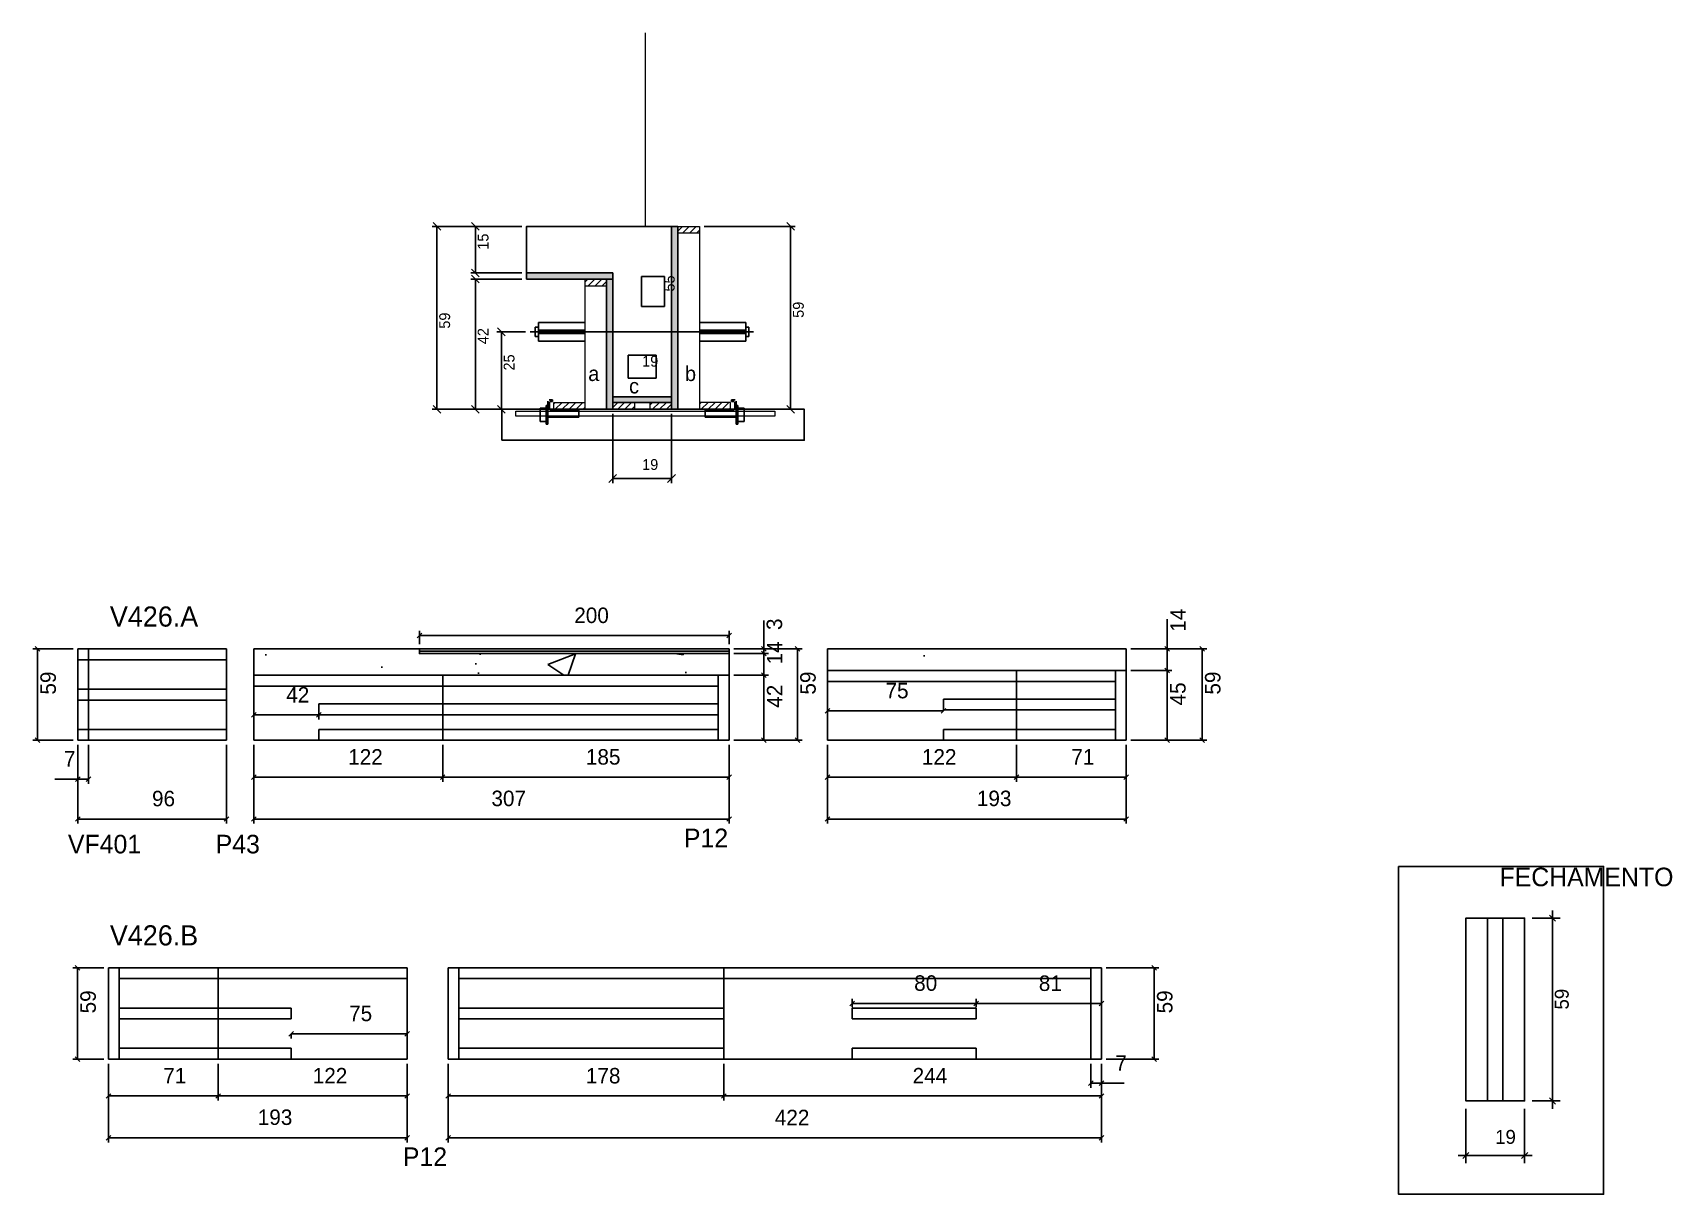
# Model space of a CAD drawing. Header units: metres. Extents: x 3501 to 4559, y 516 to 1266.
import ezdxf

# ---------------------------------------------------------------- set-up
doc = ezdxf.new("R2010")
doc.units = ezdxf.units.M
for name, color, linetype in [('5', 7, 'Continuous'), ('barrote', 7, 'Continuous'), ('CONCRETO', 7, 'Continuous'), ('COTA', 7, 'Continuous'), ('Cota Seção (2x)', 7, 'Continuous'), ('Cotas', 7, 'Continuous'), ('detalhes', 7, 'Continuous'), ('Hachura', 7, 'Continuous'), ('Madeira', 7, 'Continuous'), ('Painéis', 7, 'Continuous'), ('presilha', 7, 'Continuous'), ('SARR_2.2x7', 7, 'Continuous'), ('SARR_3.5x7', 7, 'Continuous'), ('SARR_EDITAR', 7, 'Continuous'), ('SCO-___-LAJ', 7, 'Continuous'), ('TENSOR', 7, 'Continuous'), ('TEXTO PILAR', 7, 'Continuous'), ('Texto Seção', 7, 'Continuous')]:
    doc.layers.add(name, color=color, linetype=linetype)

msp = doc.modelspace()

# ---------------------------------------------------------------- hatches: boundary and pattern name
at = {"layer": 'COTA'}
h = msp.add_hatch(dxfattribs=at)
h.set_pattern_fill('AR-CONC')
h.paths.add_polyline_path([(3950.3, 865), (3750.3, 865), (3750.3, 868), (3643.3, 868), (3643.3, 851), (3950.3, 851), (3950.3, 865)])
h = msp.add_hatch(dxfattribs=at)
h.set_pattern_fill('AR-CONC')
h.paths.add_polyline_path([(4206.8, 854), (4206.8, 868), (4013.8, 868), (4013.8, 854), (4206.8, 854)])
at = {"layer": 'Hachura'}
h = msp.add_hatch(color=7, dxfattribs=at)
h.dxf.hatch_style = 1
h.paths.add_polyline_path([(3917.1, 1140.7), (3913.1, 1140.7), (3913.1, 1022.7), (3917.1, 1022.7), (3917.1, 1140.7)])
h = msp.add_hatch(dxfattribs=at)
h.set_pattern_fill('ANSI31')
h.paths.add_polyline_path([(3917.1, 1136.3), (3917.1, 1140.7), (3931.1, 1140.7), (3931.1, 1136.3), (3917.1, 1136.3)])
h = msp.add_hatch(color=7, dxfattribs=at)
h.dxf.hatch_style = 1
h.paths.add_polyline_path([(3875.1, 1106.7), (3875.1, 1110.7), (3819.5, 1110.7), (3819.5, 1106.7), (3875.1, 1106.7)])
h = msp.add_hatch(dxfattribs=at)
h.set_pattern_fill('ANSI31')
h.paths.add_polyline_path([(3871.1, 1102.3), (3871.1, 1106.7), (3857.1, 1106.7), (3857.1, 1102.3), (3871.1, 1102.3)])
h = msp.add_hatch(color=7, dxfattribs=at)
h.dxf.hatch_style = 1
h.paths.add_polyline_path([(3871.1, 1106.7), (3875.1, 1106.7), (3875.1, 1022.7), (3871.1, 1022.7), (3871.1, 1106.7)])
h = msp.add_hatch(dxfattribs=at)
h.set_pattern_fill('ANSI31')
h.paths.add_polyline_path([(3837.1, 1022.7), (3837.1, 1027.1), (3857.1, 1027.1), (3857.1, 1022.7), (3837.1, 1022.7)])
h = msp.add_hatch(color=7, dxfattribs=at)
h.dxf.hatch_style = 1
h.paths.add_polyline_path([(3913.1, 1027.1), (3913.1, 1030.7), (3875.1, 1030.7), (3875.1, 1027.1), (3913.1, 1027.1)])
h = msp.add_hatch(dxfattribs=at)
h.set_pattern_fill('ANSI31')
h.paths.add_polyline_path([(3875.1, 1022.7), (3875.1, 1027.1), (3889.1, 1027.1), (3889.1, 1022.7), (3875.1, 1022.7)])
h = msp.add_hatch(dxfattribs=at)
h.set_pattern_fill('ANSI31')
h.paths.add_polyline_path([(3913.1, 1022.7), (3913.1, 1027.1), (3899.1, 1027.1), (3899.1, 1022.7), (3913.1, 1022.7)])
h = msp.add_hatch(dxfattribs=at)
h.set_pattern_fill('ANSI31')
h.paths.add_polyline_path([(3951.1, 1022.7), (3951.1, 1027.1), (3931.1, 1027.1), (3931.1, 1022.7), (3951.1, 1022.7)])

# ---------------------------------------------------------------- linework, layer by layer
at = {"color": 7, "lineweight": 25}
for p, q in [((3825.1, 1075.7), (3825.1, 1069.7)), ((3825.1, 1075.7), (3827.1, 1075.7)), ((3827.1, 1069.7), (3825.1, 1069.7)), ((3827.1, 1078.7), (3827.1, 1066.7)), ((3827.1, 1078.7), (3857.1, 1078.7)), ((3857.1, 1073.7), (3827.1, 1073.7)), ((3857.1, 1071.7), (3827.1, 1071.7)), ((3961.1, 1078.7), (3931.1, 1078.7)), ((3931.1, 1073.7), (3961.1, 1073.7)), ((3931.1, 1071.7), (3961.1, 1071.7)), ((3961.1, 1078.7), (3961.1, 1066.7)), ((3961.1, 1075.7), (3963.1, 1075.7)), ((3961.1, 1069.7), (3963.1, 1069.7)), ((3963.1, 1075.7), (3963.1, 1069.7)), ((3827.1, 1066.7), (3857.1, 1066.7)), ((3961.1, 1066.7), (3931.1, 1066.7))]:
    msp.add_line(p, q, dxfattribs=at)
at = {"layer": 'barrote', "color": 251, "lineweight": 25}
msp.add_lwpolyline([(3803.6, 1002.7), (3998.8, 1002.7), (3998.8, 1022.7), (3803.6, 1022.7)], close=True, dxfattribs=at)
at = {"layer": 'CONCRETO', "color": 251, "lineweight": 25}
msp.add_lwpolyline([(3819.5, 1110.7), (3819.5, 1140.7), (3913.1, 1140.7), (3913.1, 1110.7), (3913.1, 1110.7), (3913.1, 1030.7), (3875.1, 1030.7), (3875.1, 1110.7)], close=True, dxfattribs=at)
at = {"layer": 'COTA', "color": 4, "lineweight": 25}
for p, q in [((3816.5, 1140.7), (3758.6, 1140.7)), ((3761.6, 1022.7), (3761.6, 1140.7)), ((3816.5, 1140.7), (3783.4, 1140.7)), ((3786.4, 1140.7), (3786.4, 1110.7)), ((3934.1, 1140.7), (3993, 1140.7)), ((3990, 1022.7), (3990, 1140.7)), ((3816.5, 1110.7), (3783.4, 1110.7)), ((3816.5, 1106.7), (3783.4, 1106.7)), ((3786.4, 1106.7), (3786.4, 1022.7)), ((3818.8, 1072.7), (3800.2, 1072.7)), ((3803.2, 1072.7), (3803.2, 1022.7)), ((3838.5, 1022.7), (3758.6, 1022.7)), ((3838.5, 1022.7), (3783.4, 1022.7)), ((3818.8, 1022.7), (3800.2, 1022.7)), ((3875.1, 1019.7), (3875.1, 975)), ((3913.1, 1019.7), (3913.1, 975)), ((3949.7, 1022.7), (3993, 1022.7)), ((3875.1, 978), (3913.1, 978)), ((3750.3, 871), (3750.3, 879.6)), ((3950.3, 871), (3950.3, 879.6)), ((3950.3, 876.6), (3750.3, 876.6)), ((3953.3, 868), (3997.4, 868)), ((3953.3, 865), (3975.8, 865)), ((3972.8, 851), (3972.8, 865)), ((3994.4, 868), (3994.4, 809)), ((3953.3, 851), (3975.8, 851)), ((3953.3, 851), (3975.8, 851)), ((3972.8, 851), (3972.8, 809)), ((3529.6, 806), (3529.6, 755.2)), ((3529.6, 806), (3529.6, 781)), ((3536.6, 806), (3536.6, 781)), ((3625.6, 806), (3625.6, 755.2)), ((3643.3, 806), (3643.3, 782.2)), ((3643.3, 806), (3643.3, 755.2)), ((3765.3, 806), (3765.3, 782.2)), ((3765.3, 806), (3765.3, 782.2)), ((3950.3, 806), (3950.3, 782.2)), ((3950.3, 806), (3950.3, 755.2)), ((3953.3, 809), (3975.8, 809)), ((3953.3, 809), (3997.4, 809)), ((4013.8, 806), (4013.8, 782.2)), ((4013.8, 806), (4013.8, 755.2)), ((4135.8, 806), (4135.8, 782.2)), ((4135.8, 806), (4135.8, 782.2)), ((4206.8, 806), (4206.8, 782.2)), ((4206.8, 806), (4206.8, 755.2)), ((3529.6, 784), (3514.9, 784)), ((3536.6, 784), (3529.6, 784)), ((3765.3, 785.2), (3643.3, 785.2)), ((3950.3, 785.2), (3765.3, 785.2)), ((4135.8, 785.2), (4013.8, 785.2)), ((4206.8, 785.2), (4135.8, 785.2)), ((3529.6, 758.2), (3625.6, 758.2)), ((3950.3, 758.2), (3643.3, 758.2)), ((4206.8, 758.2), (4013.8, 758.2)), ((4482, 571.2), (4482, 699.2)), ((4469, 694.2), (4487, 694.2)), ((3549.4, 600.2), (3549.4, 576.4)), ((3549.4, 600.2), (3549.4, 549.4)), ((3620.4, 600.2), (3620.4, 576.4)), ((3620.4, 600.2), (3620.4, 576.4)), ((3742.4, 600.2), (3742.4, 576.4)), ((3742.4, 600.2), (3742.4, 549.4)), ((3768.8, 600.2), (3768.8, 576.4)), ((3768.8, 600.2), (3768.8, 549.4)), ((3946.8, 600.2), (3946.8, 576.4)), ((3946.8, 600.2), (3946.8, 576.4)), ((4183.8, 600.2), (4183.8, 584.6)), ((4190.8, 600.2), (4190.8, 576.4)), ((4190.8, 600.2), (4190.8, 549.4)), ((4190.8, 600.2), (4190.8, 584.6)), ((4183.8, 587.6), (4190.8, 587.6)), ((4190.8, 587.6), (4205.5, 587.6)), ((3549.4, 579.4), (3620.4, 579.4)), ((3620.4, 579.4), (3742.4, 579.4)), ((3768.8, 579.4), (3946.8, 579.4)), ((3946.8, 579.4), (4190.8, 579.4)), ((4469, 576.2), (4487, 576.2)), ((4426.1, 571.2), (4426.1, 536)), ((4464, 571.2), (4464, 536)), ((3549.4, 552.4), (3742.4, 552.4)), ((3768.8, 552.4), (4190.8, 552.4)), ((4421.1, 541), (4469, 541))]:
    msp.add_line(p, q, dxfattribs=at)
at = {"layer": 'COTA', "color": 0, "lineweight": 25}
for p, q in [((3751.8, 878.1), (3748.8, 875.1)), ((3948.8, 875.1), (3951.8, 878.1)), ((3995.9, 866.5), (3992.9, 869.5)), ((3974.3, 863.5), (3971.3, 866.5)), ((3974.3, 849.5), (3971.3, 852.5)), ((3971.3, 852.5), (3974.3, 849.5)), ((3971.3, 810.5), (3974.3, 807.5)), ((3992.9, 810.5), (3995.9, 807.5)), ((3531.1, 785.5), (3528.1, 782.5)), ((3535.1, 782.5), (3538.1, 785.5)), ((3644.8, 786.7), (3641.8, 783.7)), ((3766.8, 786.7), (3763.8, 783.7)), ((3763.8, 783.7), (3766.8, 786.7)), ((3948.8, 783.7), (3951.8, 786.7)), ((4015.3, 786.7), (4012.3, 783.7)), ((4137.3, 786.7), (4134.3, 783.7)), ((4134.3, 783.7), (4137.3, 786.7)), ((4205.3, 783.7), (4208.3, 786.7)), ((3531.1, 759.7), (3528.1, 756.7)), ((3624.1, 756.7), (3627.1, 759.7)), ((3644.8, 759.7), (3641.8, 756.7)), ((3948.8, 756.7), (3951.8, 759.7)), ((4015.3, 759.7), (4012.3, 756.7)), ((4205.3, 756.7), (4208.3, 759.7)), ((4185.3, 589.1), (4182.3, 586.1)), ((4189.3, 586.1), (4192.3, 589.1)), ((3550.9, 580.9), (3547.9, 577.9)), ((3618.9, 577.9), (3621.9, 580.9)), ((3621.9, 580.9), (3618.9, 577.9)), ((3740.9, 577.9), (3743.9, 580.9)), ((3770.3, 580.9), (3767.3, 577.9)), ((3945.3, 577.9), (3948.3, 580.9)), ((3948.3, 580.9), (3945.3, 577.9)), ((4189.3, 577.9), (4192.3, 580.9)), ((3550.9, 553.9), (3547.9, 550.9)), ((3740.9, 550.9), (3743.9, 553.9)), ((3770.3, 553.9), (3767.3, 550.9)), ((4189.3, 550.9), (4192.3, 553.9))]:
    msp.add_line(p, q, dxfattribs=at)
at = {"layer": 'COTA', "color": 241, "lineweight": 25}
for p, q in [((3750.3, 868), (3643.3, 868)), ((3643.3, 851), (3643.3, 868)), ((3950.3, 851), (3950.3, 865)), ((4206.8, 868), (4013.8, 868)), ((4013.8, 854), (4013.8, 868)), ((4206.8, 854), (4206.8, 868))]:
    msp.add_line(p, q, dxfattribs=at)
at = {"layer": 'COTA', "color": 0, "lineweight": 25}
for points in [[(3764.1, 1138.2), (3759.1, 1143.2)], [(3788.9, 1138.2), (3783.9, 1143.2)], [(3992.5, 1138.2), (3987.5, 1143.2)], [(3783.9, 1113.2), (3788.9, 1108.2)], [(3788.9, 1104.2), (3783.9, 1109.2)], [(3805.7, 1070.2), (3800.7, 1075.2)], [(3759.1, 1025.2), (3764.1, 1020.2)], [(3783.9, 1025.2), (3788.9, 1020.2)], [(3800.7, 1025.2), (3805.7, 1020.2)], [(3987.5, 1025.2), (3992.5, 1020.2)], [(3877.6, 980.5), (3872.6, 975.5)], [(3910.6, 975.5), (3915.6, 980.5)], [(4484, 692.2), (4480, 696.2)], [(4480, 578.2), (4484, 574.2)], [(4428.1, 543), (4424.1, 539)], [(4462, 539), (4466, 543)]]:
    msp.add_lwpolyline(points, dxfattribs=at)
at = {"layer": 'Cota Seção (2x)', "color": 180, "lineweight": 25}
for p, q in [((3908.6, 1108.4), (3893.6, 1108.4)), ((3893.6, 1108.4), (3893.6, 1089)), ((3908.6, 1089), (3908.6, 1108.4)), ((3893.6, 1089), (3908.6, 1089)), ((3903.1, 1057.7), (3885.1, 1057.7)), ((3885.1, 1057.7), (3885.1, 1042.7)), ((3903.1, 1042.7), (3903.1, 1057.7)), ((3885.1, 1042.7), (3903.1, 1042.7))]:
    msp.add_line(p, q, dxfattribs=at)
at = {"layer": 'Cotas', "color": 1, "lineweight": 25}
msp.add_lwpolyline([(4382.6, 727.6), (4515, 727.6), (4515, 516), (4382.6, 516)], close=True, dxfattribs=at)
at = {"layer": 'Madeira', "color": 126, "lineweight": 18}
for points in [[(3917.1, 1136.3), (3917.1, 1140.7), (3931.1, 1140.7), (3931.1, 1136.3)], [(3917.1, 1140.7), (3931.1, 1140.7), (3931.1, 1022.7), (3917.1, 1022.7)], [(3871.1, 1102.3), (3871.1, 1106.7), (3857.1, 1106.7), (3857.1, 1102.3)], [(3871.1, 1106.7), (3857.1, 1106.7), (3857.1, 1022.7), (3871.1, 1022.7)], [(3837.1, 1022.7), (3837.1, 1027.1), (3857.1, 1027.1), (3857.1, 1022.7)], [(3875.1, 1022.7), (3875.1, 1027.1), (3889.1, 1027.1), (3889.1, 1022.7)], [(3913.1, 1022.7), (3913.1, 1027.1), (3899.1, 1027.1), (3899.1, 1022.7)], [(3951.1, 1022.7), (3951.1, 1027.1), (3931.1, 1027.1), (3931.1, 1022.7)]]:
    msp.add_lwpolyline(points, close=True, dxfattribs=at)
at = {"layer": 'Painéis', "color": 4, "lineweight": 25}
for p, q in [((3972.8, 868), (3972.8, 886.3)), ((4233.2, 868), (4233.2, 887.1)), ((3526.6, 868), (3500.6, 868)), ((3503.6, 868), (3503.6, 809)), ((3953.3, 868), (3975.8, 868)), ((3953.3, 865), (3975.8, 865)), ((3972.8, 865), (3972.8, 868)), ((3972.8, 865), (3972.8, 862)), ((4209.8, 868), (4236.2, 868)), ((4209.8, 868), (4258.7, 868)), ((4233.2, 854), (4233.2, 868)), ((4255.7, 868), (4255.7, 809)), ((4209.8, 854), (4236.2, 854)), ((4209.8, 854), (4236.2, 854)), ((4233.2, 809), (4233.2, 854)), ((3643.3, 827), (3643.3, 822.4)), ((4013.8, 828.5), (4013.8, 825)), ((4013.8, 828), (4088.8, 828)), ((3643.3, 825.4), (3685.3, 825.4)), ((3685.3, 825), (3685.3, 822.4)), ((3526.6, 809), (3500.6, 809)), ((4209.8, 809), (4236.2, 809)), ((4209.8, 809), (4258.7, 809)), ((3546.4, 662.2), (3526.4, 662.2)), ((3529.4, 662.2), (3529.4, 603.2)), ((4193.8, 662.2), (4227.7, 662.2)), ((4224.7, 662.2), (4224.7, 603.2)), ((4029.8, 636.7), (4029.8, 642.1)), ((4109.8, 639.1), (4029.8, 639.1)), ((4109.8, 636.7), (4109.8, 642.1)), ((4109.8, 636.7), (4109.8, 642.1)), ((4190.8, 639.1), (4109.8, 639.1)), ((4190.8, 641.2), (4190.8, 636.1)), ((3742.4, 629.7), (3742.4, 616.6)), ((3742.4, 619.6), (3667.4, 619.6)), ((3667.4, 619.2), (3667.4, 616.6)), ((3546.4, 603.2), (3526.4, 603.2)), ((4193.8, 603.2), (4227.7, 603.2))]:
    msp.add_line(p, q, dxfattribs=at)
at = {"layer": 'Painéis', "color": 0, "lineweight": 25}
for p, q in [((3505.1, 866.5), (3502.1, 869.5)), ((3971.3, 869.5), (3974.3, 866.5)), ((4234.7, 866.5), (4231.7, 869.5)), ((4257.2, 866.5), (4254.2, 869.5)), ((3974.3, 863.5), (3971.3, 866.5)), ((4234.7, 852.5), (4231.7, 855.5)), ((4231.7, 855.5), (4234.7, 852.5)), ((3644.8, 826.9), (3641.8, 823.9)), ((3683.8, 823.9), (3686.8, 826.9)), ((4015.3, 829.5), (4012.3, 826.5)), ((4087.3, 826.5), (4090.3, 829.5)), ((3502.1, 810.5), (3505.1, 807.5)), ((4231.7, 810.5), (4234.7, 807.5)), ((4254.2, 810.5), (4257.2, 807.5)), ((3530.9, 660.7), (3527.9, 663.7)), ((4226.2, 660.7), (4223.2, 663.7)), ((4031.3, 640.6), (4028.3, 637.6)), ((4111.3, 640.6), (4108.3, 637.6)), ((4108.3, 637.6), (4111.3, 640.6)), ((4189.3, 637.6), (4192.3, 640.6)), ((3668.9, 621.1), (3665.9, 618.1)), ((3740.9, 618.1), (3743.9, 621.1)), ((3527.9, 604.7), (3530.9, 601.7)), ((4223.2, 604.7), (4226.2, 601.7))]:
    msp.add_line(p, q, dxfattribs=at)
at = {"layer": 'Painéis', "color": 200, "lineweight": 25}
for p, q in [((3529.6, 868), (3625.6, 868)), ((3529.6, 809), (3529.6, 868)), ((3625.6, 809), (3625.6, 868)), ((3950.3, 851), (3643.3, 851)), ((3643.3, 809), (3643.3, 851)), ((3765.3, 809), (3765.3, 851)), ((3950.3, 809), (3950.3, 851)), ((4206.8, 854), (4013.8, 854)), ((4013.8, 809), (4013.8, 854)), ((4135.8, 809), (4135.8, 854)), ((4206.8, 809), (4206.8, 854)), ((3529.6, 809), (3625.6, 809)), ((3950.3, 809), (3643.3, 809)), ((4206.8, 809), (4013.8, 809)), ((4464, 694.2), (4426, 694.2)), ((4426.1, 576.2), (4426, 694.2)), ((4464, 694.2), (4464, 576.2)), ((3549.4, 662.2), (3742.4, 662.2)), ((3549.4, 603.2), (3549.4, 662.2)), ((3620.4, 603.2), (3620.4, 662.2)), ((3742.4, 603.2), (3742.4, 662.2)), ((3768.8, 662.2), (4190.8, 662.2)), ((3768.8, 603.2), (3768.8, 662.2)), ((3946.8, 603.2), (3946.8, 662.2)), ((4190.8, 603.2), (4190.8, 662.2)), ((3549.4, 603.2), (3742.4, 603.2)), ((3768.8, 603.2), (4190.8, 603.2)), ((4464, 576.2), (4426.1, 576.2))]:
    msp.add_line(p, q, dxfattribs=at)
for points in [[(3917.1, 1140.7), (3913.1, 1140.7), (3913.1, 1022.7), (3917.1, 1022.7)], [(3875.1, 1106.7), (3875.1, 1110.7), (3819.5, 1110.7), (3819.5, 1106.7)], [(3871.1, 1106.7), (3875.1, 1106.7), (3875.1, 1022.7), (3871.1, 1022.7)], [(3913.1, 1027.1), (3913.1, 1030.7), (3875.1, 1030.7), (3875.1, 1027.1)], [(3950.3, 868), (3750.3, 868), (3750.3, 865), (3950.3, 865)]]:
    msp.add_lwpolyline(points, close=True, dxfattribs=at)
at = {"layer": 'presilha', "color": 1, "lineweight": 25}
for p, q in [((3833.2, 1021.8), (3833.2, 1028)), ((3836.2, 1028.7), (3834, 1028.7)), ((3834.2, 1022.4), (3834.2, 1027.4)), ((3836.2, 1027.7), (3834.6, 1027.7)), ((3836.2, 1028.7), (3836.2, 1027.7)), ((3951.9, 1028.7), (3951.9, 1027.7)), ((3951.9, 1028.7), (3954.2, 1028.7)), ((3951.9, 1027.7), (3953.6, 1027.7)), ((3953.9, 1022.4), (3953.9, 1027.4)), ((3954.9, 1021.8), (3954.9, 1028)), ((3828.2, 1023.4), (3832.2, 1023.4)), ((3828.2, 1023.4), (3828.2, 1014.7)), ((3832.2, 1025.1), (3833.2, 1025.1)), ((3832.2, 1013.1), (3832.2, 1025.1)), ((3832.2, 1023.4), (3832.2, 1014.7)), ((3833.2, 1025.1), (3833.2, 1013.1)), ((3853.2, 1017.5), (3833.2, 1017.5)), ((3853.2, 1022.1), (3834.6, 1022.1)), ((3853.2, 1022.1), (3853.2, 1017.5)), ((3934.9, 1022.1), (3934.9, 1017.5)), ((3934.9, 1022.1), (3953.6, 1022.1)), ((3934.9, 1017.5), (3954.9, 1017.5)), ((3955.9, 1025.1), (3954.9, 1025.1)), ((3954.9, 1025.1), (3954.9, 1013.1)), ((3955.9, 1013.1), (3955.9, 1025.1)), ((3959.9, 1023.4), (3955.9, 1023.4)), ((3955.9, 1023.4), (3955.9, 1014.7)), ((3959.9, 1023.4), (3959.9, 1014.7)), ((3832.2, 1014.7), (3828.2, 1014.7)), ((3833.2, 1013.1), (3832.2, 1013.1)), ((3954.9, 1013.1), (3955.9, 1013.1)), ((3955.9, 1014.7), (3959.9, 1014.7))]:
    msp.add_line(p, q, dxfattribs=at)
at = {"layer": 'SARR_2.2x7', "color": 40, "lineweight": 25}
for p, q in [((3529.6, 861), (3625.6, 861)), ((3536.6, 809), (3536.6, 868)), ((3943.3, 809), (3943.3, 851)), ((4013.8, 847), (4135.8, 847)), ((4199.8, 809), (4199.8, 854)), ((3529.6, 842), (3625.6, 842)), ((3643.3, 844), (3765.3, 844)), ((3943.3, 844), (3765.3, 844)), ((4199.8, 847), (4135.8, 847)), ((3529.6, 835), (3625.6, 835)), ((3685.3, 832.5), (3765.3, 832.5)), ((3685.3, 825.5), (3685.3, 832.5)), ((3943.3, 832.5), (3765.3, 832.5)), ((4135.8, 835.6), (4088.8, 835.6)), ((4088.8, 828.6), (4088.8, 835.6)), ((4135.8, 828.6), (4088.8, 828.6)), ((4199.8, 835.6), (4135.8, 835.6)), ((4199.8, 828.6), (4135.8, 828.6)), ((3529.6, 816), (3625.6, 816)), ((3685.3, 825.5), (3765.3, 825.5)), ((3685.3, 816), (3765.3, 816)), ((3685.3, 809), (3685.3, 816)), ((3943.3, 825.5), (3765.3, 825.5)), ((3943.3, 816), (3765.3, 816)), ((4135.8, 816), (4088.8, 816)), ((4088.8, 809), (4088.8, 816)), ((4199.8, 816), (4135.8, 816)), ((3556.4, 603.2), (3556.4, 662.2)), ((3775.8, 603.2), (3775.8, 662.2)), ((4183.8, 603.2), (4183.8, 662.2)), ((3556.4, 655.2), (3620.4, 655.2)), ((3742.4, 655.2), (3620.4, 655.2)), ((3775.8, 655.2), (3946.8, 655.2)), ((4183.8, 655.2), (3946.8, 655.2)), ((3556.4, 636.2), (3620.4, 636.2)), ((3620.4, 636.2), (3667.4, 636.2)), ((3667.4, 629.2), (3667.4, 636.2)), ((3775.8, 636.2), (3946.8, 636.2)), ((4029.8, 636.2), (4109.8, 636.2)), ((4029.8, 629.2), (4029.8, 636.2)), ((4109.8, 629.2), (4109.8, 636.2)), ((3556.4, 629.2), (3620.4, 629.2)), ((3620.4, 629.2), (3667.4, 629.2)), ((3775.8, 629.2), (3946.8, 629.2)), ((4029.8, 629.2), (4109.8, 629.2)), ((3556.4, 610.2), (3620.4, 610.2)), ((3620.4, 610.2), (3667.4, 610.2)), ((3667.4, 603.2), (3667.4, 610.2)), ((3775.8, 610.2), (3946.8, 610.2)), ((4029.8, 610.2), (4109.8, 610.2)), ((4029.8, 603.2), (4029.8, 610.2)), ((4109.8, 603.2), (4109.8, 610.2))]:
    msp.add_line(p, q, dxfattribs=at)
for points in [[(4440, 694.2), (4426.1, 694.2), (4426.1, 576.2), (4440, 576.2)], [(4450, 694.2), (4464, 694.2), (4464, 576.2), (4450, 576.2)]]:
    msp.add_lwpolyline(points, close=True, dxfattribs=at)
at = {"layer": 'SARR_3.5x7', "color": 81, "lineweight": 25}
for p, q in [((3529.6, 868), (3529.6, 809)), ((3765.3, 848.8), (3765.3, 809)), ((4092.3, 809), (4088.8, 809)), ((4191.8, 809), (4188.3, 809)), ((3620.4, 660), (3620.4, 603.2)), ((3946.8, 660), (3946.8, 603.2)), ((3564.4, 603.2), (3567.9, 603.2)), ((3783.8, 603.2), (3787.3, 603.2)), ((3943.3, 603.2), (3946.8, 603.2)), ((3946.8, 603.2), (3950.3, 603.2)), ((4026.3, 603.2), (4029.8, 603.2))]:
    msp.add_line(p, q, dxfattribs=at)
at = {"layer": 'SARR_EDITAR', "color": 141, "lineweight": 25}
msp.add_line((3750.3, 866.5), (3950.3, 866.5), dxfattribs=at)
at = {"layer": 'SCO-___-LAJ', "color": 1, "lineweight": 0}
msp.add_lwpolyline([(3812.6, 1021.4), (3979.9, 1021.4), (3979.9, 1018.2), (3812.6, 1018.2)], close=True, dxfattribs=at)
at = {"layer": 'TENSOR', "color": 3, "lineweight": 25}
msp.add_line((3966.1, 1072.7), (3821.8, 1072.7), dxfattribs=at)
at = {"layer": 'Texto Seção', "color": 252, "lineweight": 15}
msp.add_line((3896.3, 1140.7), (3896.3, 1265.7), dxfattribs=at)

# ---------------------------------------------------------------- texts
at = {"layer": '5', "color": 5, "lineweight": 25}
for s, rotation, p in [('P12', 0, (3921.1, 740)), ('VF401', 360, (3523.3, 736)), ('P43', 360, (3618.7, 736)), ('P12', 360, (3739.6, 534.2))]:
    msp.add_text(s, height=12, rotation=rotation, dxfattribs=at).set_placement(p)
at = {"layer": 'COTA', "color": 1, "lineweight": 25}
for s, p in [('15', (3794.9, 1125.7)), ('59', (3998.5, 1081.7)), ('59', (3770.1, 1074.7)), ('42', (3794.9, 1064.7)), ('25', (3811.7, 1047.7))]:
    msp.add_text(s, height=7, rotation=90, dxfattribs=at).set_placement(p)
msp.add_text('19', height=7, dxfattribs=at).set_placement((3894.1, 983.5))
at = {"layer": 'COTA', "color": 240, "lineweight": 25}
for s, height, p in [('200', 10, (3850.3, 884.7)), ('7', 10, (3520.7, 792)), ('122', 10, (3704.3, 793.3)), ('185', 10, (3857.8, 793.3)), ('122', 10, (4074.8, 793.3)), ('71', 10, (4171.3, 793.3)), ('96', 10, (3577.6, 766.4)), ('307', 10, (3796.8, 766.5)), ('193', 10, (4110.3, 766.5)), ('7', 10, (4199.7, 595.7)), ('71', 10, (3584.9, 587.5)), ('122', 10, (3681.4, 587.5)), ('178', 10, (3857.8, 587.5)), ('244', 10, (4068.8, 587.5)), ('193', 10, (3645.9, 560.7)), ('422', 10, (3979.8, 560.5)), ('19', 9, (4445, 548.5))]:
    msp.add_text(s, height=height, dxfattribs=at).set_placement(p)
for s, height, p in [('14', 10, (3984.7, 858)), ('59', 10, (4006.2, 838.5)), ('42', 10, (3984.7, 830)), ('59', 9, (4492.5, 635.2))]:
    msp.add_text(s, height=height, rotation=90, dxfattribs=at).set_placement(p)
at = {"layer": 'Cota Seção (2x)', "color": 1, "lineweight": 25}
msp.add_text('55', height=7, rotation=90, dxfattribs=at).set_placement((3915.1, 1098.7))
msp.add_text('19', height=7, dxfattribs=at).set_placement((3894.1, 1050.2))
at = {"layer": 'detalhes', "color": 4, "lineweight": 25}
for s, p in [('a', (3859.3, 1040.9)), ('b', (3921.8, 1040.9)), ('c', (3885.7, 1032.9))]:
    msp.add_text(s, height=9.6, dxfattribs=at).set_placement(p)
at = {"layer": 'Painéis', "color": 240, "lineweight": 25}
for s, p in [('14', (4245.2, 879.1)), ('3', (3984.5, 880.2)), ('59', (3515.5, 838.5)), ('59', (4267.6, 838.5)), ('45', (4245.1, 831.5)), ('59', (3541.3, 632.7)), ('59', (4236.6, 632.7))]:
    msp.add_text(s, height=10, rotation=90, dxfattribs=at).set_placement(p)
for s, p in [('42', (3664.3, 833.4)), ('75', (4051.3, 836.1)), ('80', (4069.8, 647.3)), ('81', (4150.3, 647.2)), ('75', (3704.9, 627.7))]:
    msp.add_text(s, height=10, dxfattribs=at).set_placement(p)
at = {"layer": 'TEXTO PILAR', "color": 3, "lineweight": 15}
msp.add_text('FECHAMENTO', height=12, dxfattribs=at).set_placement((4447.8, 714.8))
at = {"layer": 'Texto Seção', "color": 7, "lineweight": 15}
for s, p in [('V426.A', (3550.4, 882.4)), ('V426.B', (3550.4, 676.6))]:
    msp.add_text(s, height=13, dxfattribs=at).set_placement(p)

doc.saveas('drawing.dxf')
